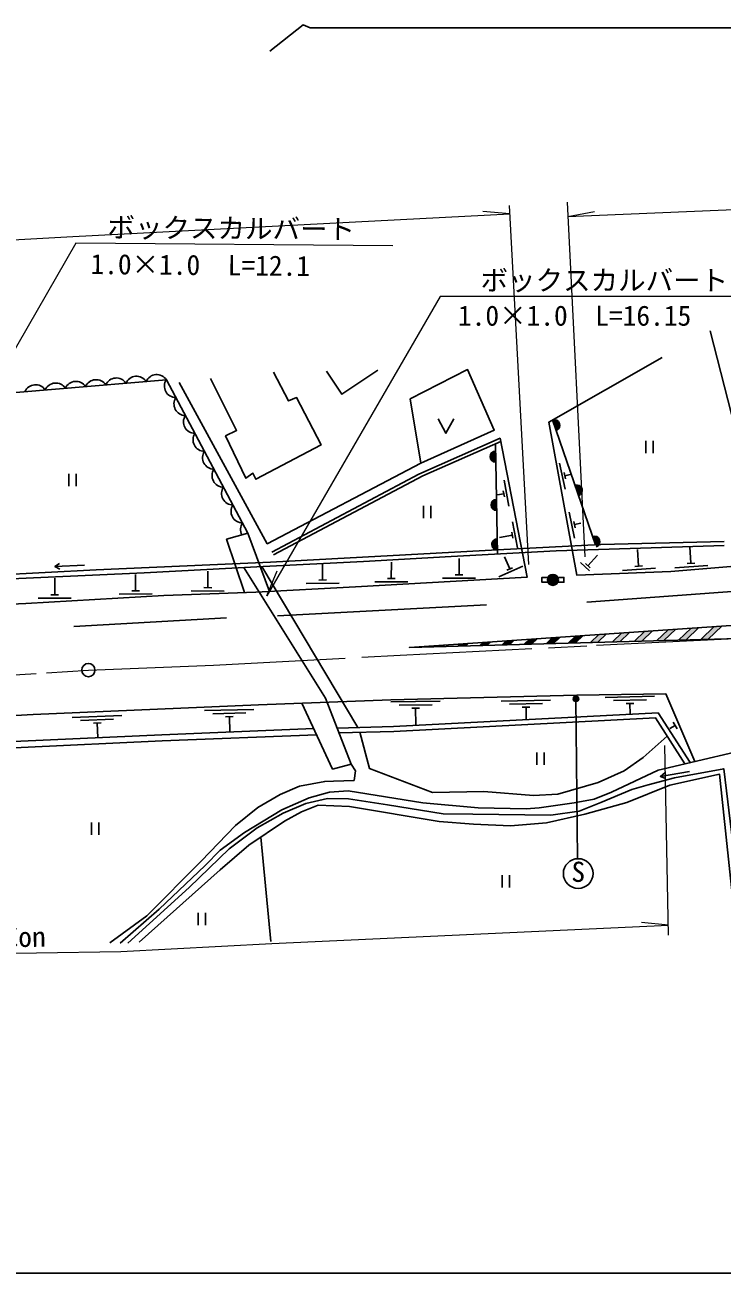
# Model space of a CAD drawing. Units: millimetres at full size, sheet at 1:1000; details may follow other scales. Extents: x 40000 to 680000, y 20000 to 380000.
# Drawn here: x 273002 to 336356, y 205000 to 318407 of the extents above; entities that cross this region are included whole.
import ezdxf
from ezdxf.enums import TextEntityAlignment as Align

# ---------------------------------------------------------------- set-up
doc = ezdxf.new("R2010")
doc.units = ezdxf.units.MM
doc.header["$LTSCALE"] = 1000
doc.linetypes.add('CHAIN', pattern=[18.5, 12, -1.5, 3.5, -1.5])
for name, color, linetype, lineweight in [('M-BGD', 7, 'Continuous', 25), ('M-BGD-EXST', 7, 'Continuous', 25), ('M-BMK', 2, 'CHAIN', 13), ('M-BMK-SRVR', 3, 'Continuous', 25), ('M-STR-HTXT', 7, 'Continuous', 13), ('M-STR-STRC', 7, 'Continuous', 25), ('M-TTL-BAND', 7, 'Continuous', 25)]:
    doc.layers.add(name, color=color, linetype=linetype, lineweight=lineweight)
doc.styles.add('ＭＳ ゴシック', font='')
doc.styles.get('ＭＳ ゴシック').set_extended_font_data('MS Gothic')

msp = doc.modelspace()

# ---------------------------------------------------------------- hatches: boundary and pattern name
at = {"layer": 'M-BGD'}
for points in [[(320958, 282512), (321283, 281566, 1)], [(315786, 278684), (315767, 279684, 1)], [(322995, 276578), (323320, 275632, 1)], [(315869, 274292), (315850, 275292, 0.41421), (315359, 274783, 0.41421)], [(315954, 270702), (315900, 271700, 0.41421), (315428, 271174, 0.41421)], [(324589, 271934), (324914, 270989, 1)], [(321480, 267988, 1), (320480, 267988, 1)]]:
    msp.add_hatch(color=256, dxfattribs=at).paths.add_polyline_path(points)
at = {"layer": 'M-BGD-EXST'}
msp.add_hatch(color=256, dxfattribs=at).paths.add_polyline_path([(322859, 257064, 0.41421), (323198, 256964, 0.41421), (323298, 257303, 1)])
at = {"layer": 'M-STR-STRC'}
for points in [[(327946, 263214), (327246, 263166), (326394, 262349), (327063, 262367)], [(330045, 263357), (329346, 263309), (328401, 262403), (329070, 262421)], [(332145, 263500), (331445, 263452), (330408, 262457), (331076, 262475)], [(334244, 263643), (333544, 263595), (332414, 262511), (333083, 262529)], [(336343, 263786), (335643, 263738), (334421, 262566), (335090, 262584)], [(311152, 262069), (310453, 262021), (310342, 261915), (311011, 261933)], [(313252, 262212), (312552, 262164), (312348, 261969), (313017, 261987)], [(315351, 262355), (314651, 262307), (314355, 262023), (315024, 262041)], [(317450, 262498), (316750, 262450), (316362, 262078), (317030, 262096)], [(319549, 262641), (318850, 262594), (318368, 262132), (319037, 262150)], [(321648, 262784), (320949, 262737), (320375, 262186), (321044, 262204)], [(323748, 262927), (323048, 262880), (322381, 262240), (323050, 262258)], [(325847, 263071), (325147, 263023), (324388, 262294), (325057, 262312)]]:
    msp.add_hatch(color=256, dxfattribs=at).paths.add_polyline_path(points)

# ---------------------------------------------------------------- linework, layer by layer
at = {"layer": 'M-BGD'}
for p, q in [((324853, 271168), (320958, 282512)), ((315755, 280335), (315943, 270324)), ((329415, 280612), (329415, 279494)), ((330082, 280612), (330082, 279494)), ((321594, 278579), (322084, 276230)), ((276986, 277608), (276986, 276490)), ((277653, 277608), (277653, 276490)), ((316975, 274675), (316542, 277036)), ((322017, 277728), (322131, 277179)), ((322074, 277453), (322661, 277576)), ((316522, 275812), (315932, 275704)), ((316573, 275537), (316472, 276088)), ((309219, 274723), (309219, 273605)), ((309886, 274723), (309886, 273605)), ((322462, 274128), (322952, 271778)), ((293258, 272239), (295238, 266938)), ((317350, 271768), (317249, 272319)), ((317753, 270907), (317319, 273267)), ((322885, 273276), (322999, 272728)), ((322942, 273002), (323530, 273124)), ((317300, 272044), (316120, 271827)), ((312457, 268436), (312457, 269936)), ((317064, 268977), (316576, 270073)), ((324151, 269275), (325028, 270220)), ((328778, 269237), (328677, 270733)), ((333535, 269488), (333435, 270985)), ((275727, 269201), (276176, 268970)), ((294519, 269186), (303257, 254573)), ((300058, 267972), (300046, 269472)), ((306291, 268105), (306303, 269605)), ((316066, 268269), (318258, 269245)), ((316808, 268863), (317320, 269091)), ((323491, 269561), (324319, 268792)), ((323946, 269466), (324356, 269085)), ((327301, 268837), (330294, 269038)), ((328429, 269213), (329127, 269260)), ((332059, 269088), (335052, 269289)), ((333186, 269465), (333885, 269512)), ((275713, 266636), (275713, 268136)), ((283056, 266988), (283043, 268488)), ((289621, 267273), (289637, 268773)), ((298560, 267660), (301560, 267684)), ((299708, 267970), (300408, 267975)), ((304789, 267816), (307789, 267794)), ((305941, 268107), (306641, 268102)), ((310957, 268136), (313957, 268136)), ((312107, 268436), (312807, 268436)), ((275363, 266636), (276063, 266636)), ((281559, 266675), (284559, 266702)), ((282706, 266985), (283406, 266991)), ((288117, 266989), (291117, 266956)), ((289271, 267277), (289971, 267269)), ((324082, 265963), (338502, 267010)), ((274213, 266336), (277213, 266336)), ((295951, 264726), (314945, 265714)), ((277434, 263749), (291312, 264549)), ((310752, 256952), (306253, 256897)), ((310006, 256643), (307006, 256607)), ((308860, 256329), (308160, 256321)), ((308510, 256325), (308528, 254825)), ((320780, 257069), (316281, 256978)), ((320037, 256754), (317037, 256693)), ((318893, 256431), (318193, 256416)), ((318543, 256424), (318566, 255284)), ((330218, 257416), (325720, 257288)), ((329477, 257094), (326478, 257010)), ((328336, 256762), (327636, 256742)), ((327986, 256752), (328014, 255769)), ((281793, 255674), (277298, 255479)), ((281057, 255342), (278060, 255211)), ((293814, 256221), (289316, 256103)), ((293072, 255902), (290073, 255823)), ((291931, 255572), (291231, 255553)), ((291581, 255562), (291618, 254159)), ((279921, 254992), (279222, 254962)), ((279572, 254977), (279628, 253673)), ((332086, 254754), (331612, 254465)), ((332268, 254455), (331904, 255053)), ((319529, 252306), (319529, 251188)), ((320196, 252306), (320196, 251188)), ((330756, 250123), (331231, 249949)), ((279046, 245936), (279046, 244818)), ((279713, 245936), (279713, 244818)), ((295359, 235123), (294454, 244615)), ((316367, 241150), (316367, 240032)), ((317034, 241150), (317034, 240032)), ((288748, 237732), (288748, 236614)), ((289415, 237732), (289415, 236614))]:
    msp.add_line(p, q, dxfattribs=at)
for points in [[(352533, 315556), (348420, 318131), (342420, 318131), (327420, 318131), (312420, 318131), (309920, 318131), (298920, 318131), (298299, 318407), (295248, 316034)], [(330905, 288192), (320620, 282319), (323156, 268422), (331716, 268752), (340061, 269429), (338172, 279252), (335284, 290609)], [(287029, 285922), (295025, 271262), (308976, 278579), (315652, 281602), (313232, 287089), (307997, 284434), (308976, 278579)], [(300412, 286957), (301810, 284855), (305067, 287025)], [(255559, 283630), (285851, 286169), (293258, 272239)], [(295604, 286857), (296967, 284243), (297688, 284554), (299917, 280244), (293999, 277127), (293726, 277674), (293081, 277220), (291238, 281068), (292229, 281558), (289876, 286284)], [(310547, 282605), (311263, 281310), (311978, 282605)], [(192225, 272385), (192261, 271161), (203309, 268930), (212013, 267597), (221917, 266417), (230981, 265693), (241783, 265103), (252466, 265027), (263777, 265427), (273077, 265844), (285621, 266579), (293996, 266874), (303039, 267341), (318631, 268224), (316178, 280856), (308785, 277594), (295425, 270499)], [(295604, 270275), (309154, 277427), (316238, 280547)], [(293258, 272239), (291330, 271672), (292953, 266837)], [(231056, 267039), (240280, 266799), (248298, 266861), (258735, 267304), (269709, 267976), (283846, 268632), (294654, 269193), (303757, 269644), (311746, 270096), (321279, 270614), (328014, 270846), (336543, 271115)], [(231078, 267434), (248147, 267317), (260911, 267917), (279472, 268886), (295303, 269584), (315954, 270702), (325330, 271193), (336543, 271472)], [(278420, 269329), (275727, 269201), (276153, 269474)], [(280719, 235014), (284086, 237472), (289006, 242428), (292124, 245657), (294171, 247316), (296182, 248478), (297941, 249244), (300243, 249668), (301055, 249705), (302920, 249765), (303042, 250626), (302654, 251231), (300306, 257226), (292896, 269102)], [(320533, 268213), (319980, 268213), (319980, 267763), (320533, 267763)], [(321980, 267988), (321980, 268213), (321426, 268213)], [(321426, 267763), (321980, 267763), (321980, 267988)], [(188954, 257544), (183480, 258769), (184175, 260338), (185304, 261266), (186731, 261789), (193781, 260196), (199178, 259140), (210954, 257201), (222932, 255997), (228564, 255456), (234972, 255040), (244032, 254798), (252051, 254798), (261905, 255098), (273762, 255760), (294221, 256632), (306261, 257084), (323166, 257510), (331259, 257628), (333870, 251484)], [(302654, 251231), (300960, 250786), (298171, 256780)], [(301366, 254520), (306510, 254664), (330550, 255899), (333446, 251384)], [(301537, 254081), (306528, 254221), (330315, 255443), (332988, 251276)], [(231864, 252572), (240894, 252127), (249740, 251925), (255820, 252068), (256762, 252538), (263807, 252884), (272625, 253316), (285446, 253908), (299247, 254468)], [(347516, 254993), (341110, 253188), (330565, 250706), (326322, 248703), (324724, 248066), (322904, 247728), (319747, 247261), (318556, 247185), (314192, 247275), (309176, 247714), (302363, 248830), (300681, 248693), (298823, 248182), (296336, 247079), (292952, 245020), (290741, 243424), (289390, 242019), (285209, 238070), (281663, 234976)], [(303441, 254135), (304315, 250847), (310054, 248650), (314715, 248766), (319220, 248383), (321441, 248510), (325090, 249568), (327458, 250647), (329200, 251831), (331378, 253787)], [(231874, 252009), (240916, 251377), (249740, 251364), (255959, 251510), (256907, 251983), (263835, 252323), (272652, 252756), (285470, 253347), (299503, 253916)], [(282341, 234971), (287933, 240036), (291568, 243557), (294099, 245450), (296457, 246783), (298532, 247650), (300502, 248117), (302404, 248082), (305951, 247536), (311024, 246739), (313700, 246682), (320798, 246591), (323378, 246966), (325333, 247752), (328155, 248927), (329649, 249370), (332028, 249995), (336506, 250815), (338286, 236310)], [(337596, 236306), (336130, 250323), (331607, 249316), (327700, 247759), (323897, 246692), (320411, 245923), (317124, 245643), (313760, 245773), (310662, 246042), (302487, 247379), (299647, 247520), (298130, 246902), (296602, 246054), (293337, 243867), (290730, 241640), (283374, 235050)], [(333412, 250584), (330756, 250123), (331144, 250447)]]:
    msp.add_lwpolyline(points, dxfattribs=at)
msp.add_circle((320980, 267988), 500, dxfattribs=at)
for centre, radius, start, end in [((275797, 284817), 1052, 33.62989, 155.95212), ((277633, 284971), 1052, 33.62989, 155.95212), ((279469, 285125), 1052, 33.62989, 155.95212), ((281304, 285279), 1052, 33.62989, 155.95212), ((283140, 285433), 1052, 33.62989, 155.95212), ((284976, 285587), 1052, 33.62989, 155.95212), ((286731, 285594), 1052, 146.83759, 269.15981), ((273962, 284663), 1052, 33.62989, 155.95212), ((287596, 283967), 1052, 146.83759, 269.15981), ((288461, 282341), 1052, 146.83759, 269.15981), ((321120, 282039), 500, 288.94934, 108.94934), ((289326, 280714), 1052, 146.83759, 269.15981), ((290190, 279088), 1052, 146.83759, 269.15981), ((315777, 279184), 500, 91.07437, 271.07437), ((291055, 277461), 1052, 146.83759, 269.15981), ((291920, 275835), 1052, 146.83759, 269.15981), ((323158, 276105), 500, 288.94934, 108.94934), ((292785, 274208), 1052, 146.83759, 269.15981), ((315859, 274792), 500, 91.07437, 271.07437), ((293650, 272582), 1052, 146.83759, 208.38393), ((315927, 271201), 500, 93.08846, 273.08846), ((324752, 271462), 500, 288.94934, 108.94934)]:
    msp.add_arc(centre, radius, start, end, dxfattribs=at)
at = {"layer": 'M-BGD-EXST'}
msp.add_line((323078, 257183), (323230, 242650), dxfattribs=at)
for centre, radius in [((323078, 257183), 250), ((323284, 241301), 1350)]:
    msp.add_circle(centre, radius, dxfattribs=at)
at = {"layer": 'M-BMK'}
msp.add_lwpolyline([(257064, 258425), (274968, 259550), (278764, 259789), (290130, 260225), (307093, 261134), (324938, 262039), (360974, 263791), (377743, 264637), (396845, 265461), (407922, 266086), (421548, 266661), (447568, 267972), (477275, 269419), (513095, 271233), (519501, 271484), (538570, 272414), (548408, 272975), (560217, 273481), (577011, 274271)], dxfattribs=at)
at = {"layer": 'M-BMK-SRVR'}
msp.add_circle((278764, 259789), 600, dxfattribs=at)
at = {"layer": 'M-STR-HTXT'}
for p, q in [((322341, 301006), (382962, 303591)), ((318784, 269368), (317029, 301988)), ((322276, 302312), (323878, 270083)), ((317069, 301257), (314623, 301467)), ((322341, 301006), (324755, 301451)), ((294994, 266525), (295917, 268800)), ((331501, 235713), (331172, 252941)), ((331484, 236615), (329040, 236843))]:
    msp.add_line(p, q, dxfattribs=at)
for points in [[(202365, 304304), (210030, 302644), (216315, 301555), (224300, 300366), (232540, 299492), (242341, 298832), (254046, 298372), (263708, 298435), (277360, 299185), (304795, 300596), (317069, 301257)], [(306423, 298336), (277621, 298592), (259194, 266556)], [(344920, 293738), (310753, 293743), (294994, 266525)], [(231289, 236150), (239485, 235316), (252596, 234450), (266354, 233982), (281715, 234203), (295445, 234934), (331484, 236615)]]:
    msp.add_lwpolyline(points, dxfattribs=at)
at = {"layer": 'M-STR-STRC'}
for p, q in [((327246, 263166), (326394, 262349)), ((327946, 263214), (327063, 262367)), ((329346, 263309), (328401, 262403)), ((330045, 263357), (329070, 262421)), ((331445, 263452), (330408, 262457)), ((332145, 263500), (331076, 262475)), ((333544, 263595), (332414, 262511)), ((334244, 263643), (333083, 262529)), ((335643, 263738), (334421, 262566)), ((336343, 263786), (335090, 262584)), ((310453, 262021), (310342, 261915)), ((311152, 262069), (311011, 261933)), ((312552, 262164), (312348, 261969)), ((313252, 262212), (313017, 261987)), ((314651, 262307), (314355, 262023)), ((315351, 262355), (315024, 262041)), ((316750, 262450), (316362, 262078)), ((317450, 262498), (317030, 262096)), ((318850, 262594), (318368, 262132)), ((319549, 262641), (319037, 262150)), ((320949, 262737), (320375, 262186)), ((321648, 262784), (321044, 262204)), ((323048, 262880), (322381, 262240)), ((323748, 262927), (323050, 262258)), ((325147, 263023), (324388, 262294)), ((325847, 263071), (325057, 262312))]:
    msp.add_line(p, q, dxfattribs=at)
msp.add_lwpolyline([(400430, 264390), (380556, 266578), (366414, 265836), (307945, 261850), (376707, 263708)], close=True, dxfattribs=at)
at = {"layer": 'M-TTL-BAND'}
msp.add_line((40000, 205000), (579000, 205000), dxfattribs=at)

# ---------------------------------------------------------------- texts
at = {"layer": 'M-BGD-EXST', "style": 'ＭＳ ゴシック'}
msp.add_text('S', height=1833, rotation=358.508, dxfattribs=at).set_placement((322629, 240009), align=Align.BOTTOM_LEFT)
at = {"layer": 'M-STR-HTXT', "style": 'ＭＳ ゴシック'}
for s, rotation, p in [('ボックスカルバート', 359.491, (280489, 298567)), ('1.0×1.0\u3000L=12.1', 359.491, (278946, 295222)), ('ボックスカルバート', 359.992, (314407, 293743)), ('1.0×1.0\u3000L=16.15', 359.992, (312355, 290532)), ('路肩 Con', 0.822, (264918, 233961))]:
    msp.add_text(s, height=1833, rotation=rotation, dxfattribs=at).set_placement(p, align=Align.BOTTOM_LEFT)

doc.saveas('drawing.dxf')
